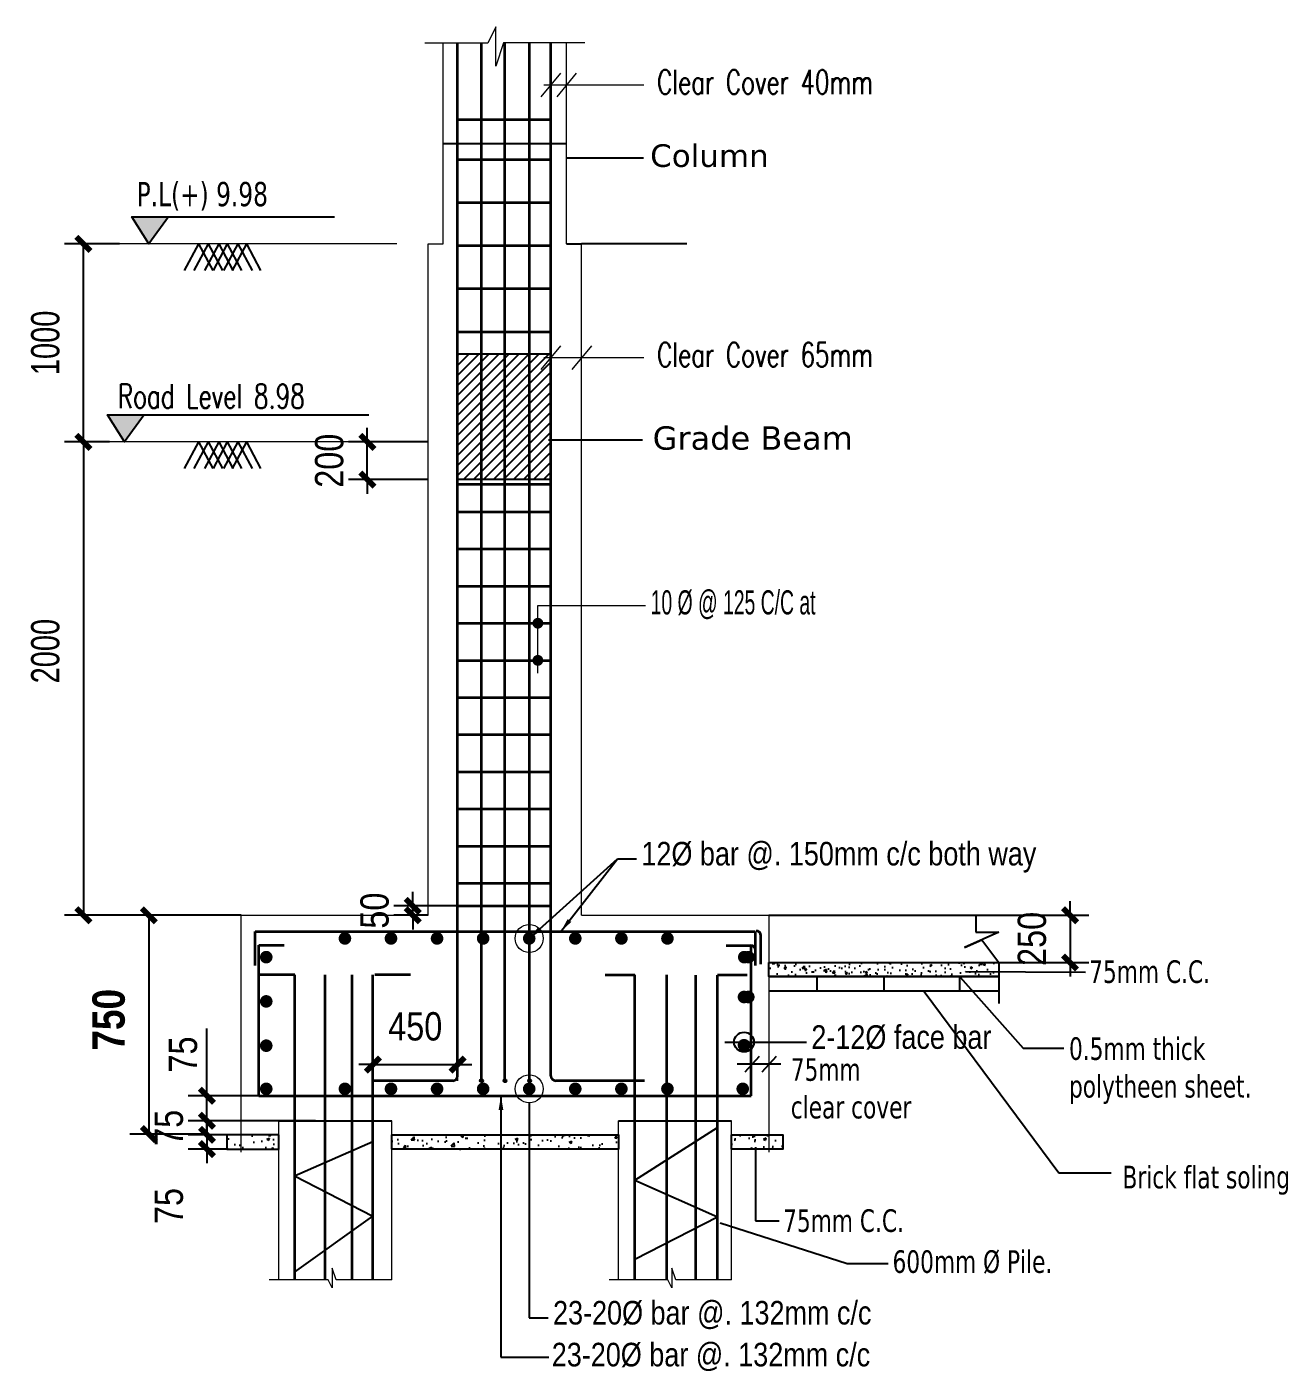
# Model space of a CAD drawing. Header units: millimetres. Extents: x 6239764 to 13047540, y 367704 to 979893.
# Drawn here: x 6252367 to 6259058, y 473810 to 480938 of the extents above; entities that cross this region are included whole.
import ezdxf
from ezdxf import colors
from ezdxf.entities.mleader import LeaderData, LeaderLine
from ezdxf.math import Vec2, Vec3

# ---------------------------------------------------------------- set-up
doc = ezdxf.new("R2010")
doc.units = ezdxf.units.MM
doc.header["$LTSCALE"] = 300
doc.linetypes.add('DASHED2', pattern=[0.375, 0.25, -0.125])
for name, color, linetype, lineweight in [('covering', 7, 'Continuous', 15), ('dimension', 194, 'Continuous', 20), ('ROD', 10, 'Continuous', 35)]:
    doc.layers.add(name, color=color, linetype=linetype, lineweight=lineweight)
doc.layers.add('DIM', color=4, linetype='Continuous')
doc.styles.add('AFTXT', font='')
doc.styles.add('NARROW', font='ARIALN.TTF')
doc.styles.get("Standard").update_dxf_attribs({"font": 'txt8.shx', "width": 0.7, "bigfont": 'hztxt_ii.shx'})
doc.styles.add('TEXT', font='swisscl.ttf')
doc.styles.add('ver', font='verdana.ttf')
doc.styles.get('AFTXT').set_extended_font_data('Romans.shx')
doc.linetypes.add('ZIGZAG', pattern='A,0.0001,-0.2,[131,ltypeshp.shx,S=0.2,R=0,X=-0.2,Y=0],-0.4,[131,ltypeshp.shx,S=0.2,R=180,X=0.2,Y=0],-0.2', length=0.8001)
doc.dimstyles.new('1_8 N1', dxfattribs={"dimscale": 1.5, "dimtxt": 48, "dimasz": 36, "dimexe": 18, "dimexo": 18, "dimgap": 15, "dimtad": 1, "dimdec": 1, "dimzin": 3, "dimdsep": 46, "dimlunit": 4, "dimtxsty": 'TEXT', "dimblk": 'ARCHTICK', "dimcen": 5, "dimdle": 18, "dimclrd": 8, "dimclre": 8, "dimclrt": 256, "dimadec": 0, "dimazin": 0, "dimtfac": 1, "dimtdec": 1, "dimtix": 1, "dimtmove": 0, "dimatfit": 3, "dimfxl": 0.18, "dimtvp": 0.75, "dimtolj": 1, "dimtzin": 0, "dimlwe": -1, "dimarcsym": 0})
doc.dimstyles.new('IED-2', dxfattribs={"dimscale": 50, "dimtxt": 3, "dimasz": 0.5, "dimexe": 2, "dimexo": 0, "dimgap": 2.5, "dimtad": 1, "dimdec": 0, "dimzin": 0, "dimdsep": 46, "dimtxsty": 'AFTXT', "dimblk": '_DOT7', "dimcen": 0.09, "dimclre": 7, "dimclrt": 3, "dimadec": 0, "dimazin": 0, "dimtfac": 1, "dimtdec": 0, "dimtix": 1, "dimtmove": 0, "dimatfit": 3, "dimldrblk": '_DOT7', "dimfxl": 1, "dimtolj": 1, "dimtzin": 0, "dimarcsym": 0})

# ---------------------------------------------------------------- blocks, each defined once
blk = doc.blocks.new('_ArchTick')
at = {"color": 0, "linetype": 'ByBlock', "const_width": 0.4}
blk.add_lwpolyline([(-0.5, -0.5), (0.5, 0.5)], dxfattribs=at)
blk = doc.blocks.new('*D562')
at = {"color": 7, "lineweight": -2, "transparency": 16777216}
for p, q in [((6252805.3, 478737.6), (6252566.9, 478737.6)), ((6253497.1, 476227), (6252566.9, 476227))]:
    blk.add_line(p, q, dxfattribs=at)
at = {"color": 0, "lineweight": -2, "transparency": 16777216}
blk.add_line((6252666.9, 478737.6), (6252666.9, 476227), dxfattribs=at)
at = {"layer": 'Defpoints', "color": 0, "transparency": 16777216}
for p in [(6252805.3, 478737.6), (6252666.9, 476227), (6253497.1, 476227)]:
    blk.add_point(p, dxfattribs=at)
at = {"color": 0, "lineweight": -2, "transparency": 16777216, "xscale": 75, "yscale": 75, "zscale": 75}
for p, rotation in [((6252666.9, 478737.6), 90), ((6252666.9, 476227), 270)]:
    blk.add_blockref('_ArchTick', p, dxfattribs=dict(at, rotation=rotation))
at = {"color": 3, "transparency": 16777216, "insert": (6252465.1, 477628), "char_height": 150, "attachment_point": 5, "rotation": 90, "style": 'NARROW'}
blk.add_mtext('\\A1;{\\fSwis721 LtCn BT|b0|i0|c0|p34;2000}', dxfattribs=at)
blk = doc.blocks.new('_DOT7')
at = {"color": 7, "linetype": 'Continuous'}
blk.add_line((-0.5, 0), (-1, 0), dxfattribs=at)
at = {"color": 7, "linetype": 'Continuous', "const_width": 0.5}
blk.add_lwpolyline([(-0.25, 0, 1), (0.25, 0, 1), (-0.25, 0, 1)], format="xyb", dxfattribs=at)
blk = doc.blocks.new('*D563')
at = {"color": 7, "lineweight": -2, "transparency": 16777216}
for p, q in [((6252858.5, 479787.6), (6252566.9, 479787.6)), ((6252805.3, 478737.6), (6252566.9, 478737.6))]:
    blk.add_line(p, q, dxfattribs=at)
at = {"color": 0, "lineweight": -2, "transparency": 16777216}
blk.add_line((6252666.9, 478737.6), (6252666.9, 479787.6), dxfattribs=at)
at = {"layer": 'Defpoints', "color": 0, "transparency": 16777216}
for p in [(6252666.9, 479787.6), (6252858.5, 479787.6), (6252805.3, 478737.6)]:
    blk.add_point(p, dxfattribs=at)
at = {"color": 0, "lineweight": -2, "transparency": 16777216, "xscale": 75, "yscale": 75, "zscale": 75}
for p, rotation in [((6252666.9, 479787.6), 90), ((6252666.9, 478737.6), 270)]:
    blk.add_blockref('_ArchTick', p, dxfattribs=dict(at, rotation=rotation))
at = {"color": 3, "transparency": 16777216, "insert": (6252465.1, 479262.6), "char_height": 150, "attachment_point": 5, "rotation": 90, "style": 'NARROW'}
blk.add_mtext('\\A1;{\\fSwis721 LtCn BT|b0|i0|c0|p34;1000}', dxfattribs=at)
blk = doc.blocks.new('*D564')
at = {"color": 7, "lineweight": -2, "transparency": 16777216}
for p, q in [((6253502.8, 476227), (6252913.8, 476227)), ((6253318, 475066.6), (6252913.8, 475066.6))]:
    blk.add_line(p, q, dxfattribs=at)
at = {"color": 0, "lineweight": -2, "transparency": 16777216}
blk.add_line((6253013.8, 476227), (6253013.8, 475066.6), dxfattribs=at)
at = {"layer": 'Defpoints', "color": 0, "transparency": 16777216}
for p in [(6253502.8, 476227), (6253013.8, 475066.6), (6253318, 475066.6, 0)]:
    blk.add_point(p, dxfattribs=at)
at = {"color": 0, "lineweight": -2, "transparency": 16777216, "xscale": 75, "yscale": 75, "zscale": 75}
for p, rotation in [((6253013.8, 476227), 90), ((6253013.8, 475066.6), 270)]:
    blk.add_blockref('_ArchTick', p, dxfattribs=dict(at, rotation=rotation))
at = {"color": 3, "transparency": 16777216, "insert": (6252801.3, 475673), "char_height": 150, "attachment_point": 5, "rotation": 90, "style": 'NARROW'}
blk.add_mtext('\\A1;{\\fArial Narrow|b1|i0|c0|p34;\\H1.143x;\\C2;750}', dxfattribs=at)
blk = doc.blocks.new('*D575')
at = {"color": 0, "lineweight": -2, "transparency": 16777216}
for p, q in [((6253322, 475270.5), (6253322, 475626.9)), ((6253322, 475137.6), (6253322, 475270.5))]:
    blk.add_line(p, q, dxfattribs=at)
at = {"color": 7, "lineweight": -2, "transparency": 16777216}
for p, q in [((6253897.1, 475270.5), (6253222, 475270.5)), ((6253897.1, 475137.6), (6253222, 475137.6))]:
    blk.add_line(p, q, dxfattribs=at)
at = {"layer": 'Defpoints', "color": 0, "transparency": 16777216}
for p in [(6253322, 475270.5), (6253897.1, 475270.5, 0), (6253897.1, 475137.6, 0)]:
    blk.add_point(p, dxfattribs=at)
at = {"color": 0, "lineweight": -2, "transparency": 16777216, "xscale": 75, "yscale": 75, "zscale": 75}
for p, rotation in [((6253322, 475270.5), 90), ((6253322, 475137.6), 270)]:
    blk.add_blockref('_ArchTick', p, dxfattribs=dict(at, rotation=rotation))
at = {"color": 3, "transparency": 16777216, "insert": (6253195.7, 475488.9), "char_height": 150, "attachment_point": 5, "rotation": 90, "style": 'NARROW'}
blk.add_mtext('\\A1;75', dxfattribs=at)
blk = doc.blocks.new('*D576')
at = {"color": 0, "lineweight": -2, "transparency": 16777216}
for p, q in [((6254172.9, 478737.6), (6254172.9, 478812.6)), ((6254172.9, 478537.6), (6254172.9, 478737.6)), ((6254172.9, 478537.6), (6254172.9, 478462.6))]:
    blk.add_line(p, q, dxfattribs=at)
at = {"color": 7, "lineweight": -2, "transparency": 16777216}
for p, q in [((6254495.5, 478737.6), (6254072.9, 478737.6)), ((6254495.5, 478537.6), (6254072.9, 478537.6))]:
    blk.add_line(p, q, dxfattribs=at)
at = {"layer": 'Defpoints', "color": 0, "transparency": 16777216}
for p in [(6254172.9, 478737.6), (6254495.5, 478737.6, 0), (6254495.5, 478537.6)]:
    blk.add_point(p, dxfattribs=at)
at = {"color": 0, "lineweight": -2, "transparency": 16777216, "xscale": 75, "yscale": 75, "zscale": 75}
for p, rotation in [((6254172.9, 478737.6), 270), ((6254172.9, 478537.6), 90)]:
    blk.add_blockref('_ArchTick', p, dxfattribs=dict(at, rotation=rotation))
at = {"color": 3, "transparency": 16777216, "insert": (6253971.3, 478637.6), "char_height": 150, "attachment_point": 5, "rotation": 90, "style": 'NARROW'}
blk.add_mtext('\\A1;200', dxfattribs=at)
blk = doc.blocks.new('*D578')
at = {"color": 0, "lineweight": -2, "transparency": 16777216}
for p, q in [((6254413.5, 476276.9), (6254413.5, 476351.9)), ((6254413.5, 476227), (6254413.5, 476276.9)), ((6254413.5, 476227), (6254413.5, 476152))]:
    blk.add_line(p, q, dxfattribs=at)
at = {"color": 7, "lineweight": -2, "transparency": 16777216}
for p, q in [((6254652.1, 476276.9), (6254313.5, 476276.9)), ((6254495.5, 476227), (6254313.5, 476227))]:
    blk.add_line(p, q, dxfattribs=at)
at = {"layer": 'Defpoints', "color": 0, "transparency": 16777216}
for p in [(6254413.5, 476276.9), (6254652.1, 476276.9, 0), (6254495.5, 476227, 0)]:
    blk.add_point(p, dxfattribs=at)
at = {"color": 0, "lineweight": -2, "transparency": 16777216, "xscale": 75, "yscale": 75, "zscale": 75}
for p, rotation in [((6254413.5, 476276.9), 270), ((6254413.5, 476227), 90)]:
    blk.add_blockref('_ArchTick', p, dxfattribs=dict(at, rotation=rotation))
at = {"color": 3, "transparency": 16777216, "insert": (6254212, 476251.9), "char_height": 150, "attachment_point": 5, "rotation": 90, "style": 'NARROW'}
blk.add_mtext('\\A1;50', dxfattribs=at)
blk = doc.blocks.new('*D579')
at = {"color": 7, "lineweight": -2, "transparency": 16777216}
for p, q in [((6254202.1, 475350), (6254202.1, 475535.7)), ((6254652.1, 475350), (6254652.1, 475535.7))]:
    blk.add_line(p, q, dxfattribs=at)
at = {"color": 0, "lineweight": -2, "transparency": 16777216}
for p, q in [((6254202.1, 475435.7), (6254127.1, 475435.7)), ((6254202.1, 475435.7), (6254652.1, 475435.7)), ((6254652.1, 475435.7), (6254727.1, 475435.7))]:
    blk.add_line(p, q, dxfattribs=at)
at = {"layer": 'Defpoints', "color": 0, "transparency": 16777216}
for p in [(6254652.1, 475435.7), (6254202.1, 475350, 0), (6254652.1, 475350, 0)]:
    blk.add_point(p, dxfattribs=at)
at = {"color": 0, "lineweight": -2, "transparency": 16777216, "xscale": 75, "yscale": 75, "zscale": 75}
blk.add_blockref('_ArchTick', (6254202.1, 475435.7), dxfattribs=at)
at = {"color": 0, "lineweight": -2, "transparency": 16777216, "xscale": 75, "yscale": 75, "zscale": 75, "rotation": 180}
blk.add_blockref('_ArchTick', (6254652.1, 475435.7), dxfattribs=at)
at = {"color": 3, "transparency": 16777216, "insert": (6254427.1, 475637.3), "char_height": 150, "attachment_point": 5, "style": 'NARROW'}
blk.add_mtext('\\A1;450', dxfattribs=at)
blk = doc.blocks.new('*D589')
at = {"color": 0, "lineweight": -2, "transparency": 16777216}
for p, q in [((6253322, 475137.6), (6253322, 475212.6)), ((6253322, 475137.6), (6253322, 475062.6)), ((6253322, 475062.6), (6253322, 474987.6))]:
    blk.add_line(p, q, dxfattribs=at)
at = {"color": 7, "lineweight": -2, "transparency": 16777216}
for p, q in [((6253702.8, 475137.6), (6253222, 475137.6)), ((6253427.8, 475062.6), (6253222, 475062.6))]:
    blk.add_line(p, q, dxfattribs=at)
at = {"layer": 'Defpoints', "color": 0, "transparency": 16777216}
for p in [(6253702.8, 475137.6, 0), (6253322, 475062.6), (6253427.8, 475062.6, 0)]:
    blk.add_point(p, dxfattribs=at)
at = {"color": 0, "lineweight": -2, "transparency": 16777216, "xscale": 75, "yscale": 75, "zscale": 75}
for p, rotation in [((6253322, 475137.6), 270), ((6253322, 475062.6), 90)]:
    blk.add_blockref('_ArchTick', p, dxfattribs=dict(at, rotation=rotation))
at = {"color": 3, "transparency": 16777216, "insert": (6253120.7, 475100.1), "char_height": 150, "attachment_point": 5, "rotation": 90, "style": 'NARROW'}
blk.add_mtext('\\A1;75', dxfattribs=at)
blk = doc.blocks.new('*D590')
at = {"color": 0, "lineweight": -2, "transparency": 16777216}
for p, q in [((6253322, 475062.6), (6253322, 475137.6)), ((6253322, 475062.6), (6253322, 474987.6)), ((6253322, 474987.6), (6253322, 474912.6))]:
    blk.add_line(p, q, dxfattribs=at)
at = {"color": 7, "lineweight": -2, "transparency": 16777216}
for p, q in [((6253434.5, 475062.6), (6253222, 475062.6)), ((6253434.5, 474987.6), (6253222, 474987.6))]:
    blk.add_line(p, q, dxfattribs=at)
at = {"layer": 'Defpoints', "color": 0, "transparency": 16777216}
for p in [(6253434.5, 475062.6), (6253322, 474987.6), (6253434.5, 474987.6, 0)]:
    blk.add_point(p, dxfattribs=at)
at = {"color": 0, "lineweight": -2, "transparency": 16777216, "xscale": 75, "yscale": 75, "zscale": 75}
for p, rotation in [((6253322, 475062.6), 270), ((6253322, 474987.6), 90)]:
    blk.add_blockref('_ArchTick', p, dxfattribs=dict(at, rotation=rotation))
at = {"color": 3, "transparency": 16777216, "insert": (6253120.7, 474685.3), "char_height": 150, "attachment_point": 5, "rotation": 90, "style": 'NARROW'}
blk.add_mtext('\\A1;75', dxfattribs=at)
blk = doc.blocks.new('*D668')
at = {"color": 0, "lineweight": -2, "transparency": 16777216}
for p, q in [((6257901.1, 476227), (6257901.1, 476302)), ((6257901.1, 476227), (6257901.1, 475977)), ((6257901.1, 475977), (6257901.1, 475902))]:
    blk.add_line(p, q, dxfattribs=at)
at = {"color": 7, "lineweight": -2, "transparency": 16777216}
for p, q in [((6257259.4, 476227), (6258001.1, 476227)), ((6257259.4, 475977), (6258001.1, 475977))]:
    blk.add_line(p, q, dxfattribs=at)
at = {"layer": 'Defpoints', "color": 0, "transparency": 16777216}
for p in [(6257259.4, 476227, 3), (6257259.4, 475977, 3), (6257901.1, 475977)]:
    blk.add_point(p, dxfattribs=at)
at = {"color": 0, "lineweight": -2, "transparency": 16777216, "xscale": 75, "yscale": 75, "zscale": 75}
for p, rotation in [((6257901.1, 476227), 270), ((6257901.1, 475977), 90)]:
    blk.add_blockref('_ArchTick', p, dxfattribs=dict(at, rotation=rotation))
at = {"color": 3, "transparency": 16777216, "insert": (6257699.5, 476102), "char_height": 150, "attachment_point": 5, "rotation": 90, "style": 'NARROW'}
blk.add_mtext('\\A1;250', dxfattribs=at)

msp = doc.modelspace()

# ---------------------------------------------------------------- hatches: boundary and pattern name
h = msp.add_hatch()
h.set_pattern_fill('ANSI31', color=256, scale=299.999995, style=0)
h.set_pattern_definition([(45, (2295374.418, 1122706.167), (-26.51650382, 26.51650382), [])])
h.paths.add_polyline_path([(6254652.1, 478537.6), (6254778.6, 478537.6), (6254778.6, 479204.6), (6254652.1, 479204.6)])
h.paths.add_polyline_path([(6254778.6, 478537.6), (6254902.8, 478537.6), (6254902.8, 479204.6), (6254778.6, 479204.6)])
h.paths.add_polyline_path([(6254902.8, 478537.6), (6255033.9, 478537.6), (6255033.9, 479204.6), (6254902.8, 479204.6)])
h.paths.add_polyline_path([(6255033.9, 478537.6), (6255146.8, 478537.6), (6255146.8, 479204.6), (6255033.9, 479204.6)])
at = {"lineweight": 25}
h = msp.add_hatch(dxfattribs=at)
h.set_pattern_fill('AR-CONC', color=9, scale=15)
h.set_pattern_definition([(50, (6078209.176, 781375.715), (107.589027, -9.41282), [11.25, -123.75]), (355, (6078209.18, 781375.71), (-20.8127, 112.82882), [9, -99]), (100.451444, (6078218.14, 781374.93), (86.776327, 103.416), [9.56103, -105.171317]), (46.1842, (6078209.18, 781405.71), (160.0862, -24.82789), [16.875, -185.625]), (96.635635, (6078222.52, 781403.65), (140.19929, 146.11779), [14.34155, -157.757064]), (351.184164, (6078209.18, 781405.71), (140.19929, 146.11779), [13.5, -148.5]), (21, (6078224.176, 781398.215), (89.536058, -60.392834), [11.25, -123.75]), (326, (6078224.18, 781398.21), (36.4973, 108.772507), [9, -99]), (71.451445, (6078231.64, 781393.18), (126.033357, 48.379673), [9.56103, -105.171317]), (37.5, (6078209.176, 781375.715), (1.8239783, 49.934078), [0, -97.8, 0, -100.5, 0, -99.375]), (7.5, (6078209.176, 781375.715), (39.460431, 59.161757), [0, -57.3, 0, -95.55, 0, -37.875]), (327.5, (6078175.726, 781375.715), (80.0733654, -3.3832308), [0, -37.5, 0, -117, 0, -155.25]), (317.5, (6078160.726, 781375.715), (87.477925, 15.015747), [0, -48.75, 0, -77.7, 0, -110.25])])
h.paths.add_polyline_path([(6256302.8, 475977), (6257524.1, 475977), (6257524.1, 475902), (6256302.8, 475902)])
h = msp.add_hatch(dxfattribs=at)
h.set_pattern_fill('AR-CONC', color=9, scale=50)
h.set_pattern_definition([(50, (6097568.8, 781683.32), (358.6301, -31.37607), [37.5, -412.5]), (355, (6097568.8, 781683.32), (-69.37567, 376.09607), [30, -330]), (100.45144, (6097598.68, 781680.7), (289.25442, 344.72), [31.8701, -350.57106]), (46.1842, (6097568.8, 781783.32), (533.62067, -82.75964), [56.25, -618.75]), (96.63564, (6097613.26, 781776.4), (467.331, 487.0593), [47.8052, -525.8569]), (351.18416, (6097568.8, 781783.3), (467.331, 487.0593), [45, -495]), (21, (6097618.8, 781758.32), (298.45353, -201.30945), [37.5, -412.5]), (326, (6097618.8, 781758.32), (121.65767, 362.57502), [30, -330]), (71.45144, (6097643.67, 781741.55), (420.1112, 161.26558), [31.8701, -350.57106]), (37.5, (6097568.8, 781683.32), (6.07993, 166.446927), [0, -326, 0, -335, 0, -331.25]), (7.5, (6097568.8, 781683.32), (131.53477, 197.20586), [0, -191, 0, -318.5, 0, -126.25]), (327.5, (6097457.3, 781683.32), (266.91122, -11.277436), [0, -125, 0, -390, 0, -517.5]), (317.5, (6097407.3, 781683.32), (291.59308, 50.05249), [0, -162.5, 0, -259, 0, -367.5])])
h.paths.add_polyline_path([(6254302.8, 475062.6), (6255505.1, 475062.6), (6255505.1, 474987.6), (6254302.8, 474987.6)])
h.paths.add_polyline_path([(6256105.1, 475062.6), (6256377.8, 475062.6), (6256377.8, 474987.6), (6256105.1, 474987.6)])
h.paths.add_polyline_path([(6253702.8, 475062.6), (6253427.8, 475062.6), (6253427.8, 474987.6), (6253702.8, 474987.6)])
h = msp.add_hatch(dxfattribs=at)
h.set_pattern_fill('AR-CONC', color=9, scale=20)
h.set_pattern_definition([(50, (6097568.79, 781775.41), (143.452037, -12.550427), [15, -165]), (355, (6097568.8, 781775.41), (-27.750267, 150.438427), [12, -132]), (100.451444, (6097580.75, 781774.36), (115.70177, 137.888), [12.74804, -140.22842]), (46.1842, (6097568.8, 781815.4), (213.44827, -33.10386), [22.5, -247.5]), (96.635635, (6097586.58, 781812.65), (186.93239, 194.82372), [19.12207, -210.34275]), (351.184164, (6097568.8, 781815.4), (186.93239, 194.82372), [18, -198]), (21, (6097588.79, 781805.41), (119.38141, -80.52378), [15, -165]), (326, (6097588.8, 781805.41), (48.663066, 145.03001), [12, -132]), (71.451445, (6097598.74, 781798.7), (168.044475, 64.50623), [12.74804, -140.22842]), (37.5, (6097568.794, 781775.41), (2.431971, 66.578771), [0, -130.4, 0, -134, 0, -132.5]), (7.5, (6097568.794, 781775.41), (52.613907, 78.882342), [0, -76.4, 0, -127.4, 0, -50.5]), (327.5, (6097524.194, 781775.41), (106.764487, -4.510974), [0, -50, 0, -156, 0, -207]), (317.5, (6097504.19, 781775.41), (116.637234, 20.020996), [0, -65, 0, -103.6, 0, -147])])
h.paths.add_polyline_path([(6256105.1, 475062.6), (6256377.8, 475062.6), (6256377.8, 474987.6), (6256105.1, 474987.6)])
h.paths.add_polyline_path([(6254302.8, 475062.6), (6255505.1, 475062.6), (6255505.1, 474987.6), (6254302.8, 474987.6)])
h.paths.add_polyline_path([(6253702.8, 475062.6), (6253427.8, 475062.6), (6253427.8, 474987.6), (6253702.8, 474987.6)])
at = {"layer": 'DIM', "ltscale": 3}
for points in [[(6253117.7, 479931), (6252923.9, 479931), (6253012.9, 479787.6)], [(6252988.8, 478881), (6252794.9, 478881), (6252883.9, 478737.6)]]:
    msp.add_hatch(color=256, dxfattribs=at).paths.add_polyline_path(points)
at = {"layer": 'ROD'}
h = msp.add_hatch(dxfattribs=at)
h.set_pattern_fill('ANSI31', color=256)
h.set_pattern_definition([(45, (6087924.67965, 781751.41816), (-0.08838834765, 0.08838834765), [])])
h.paths.add_polyline_path([(6254784.9, 475350, 1), (6254772.3, 475350, 1)])
h = msp.add_hatch(dxfattribs=at)
h.set_pattern_fill('ANSI31', color=256)
h.set_pattern_definition([(45, (6088048.82973, 781751.41816), (-0.08838834765, 0.08838834765), [])])
h.paths.add_polyline_path([(6254909.1, 475350, 1), (6254896.4, 475350, 1)])
h = msp.add_hatch(dxfattribs=at)
h.set_pattern_fill('ANSI31', color=256)
h.set_pattern_definition([(45, (6088180.00619, 781751.41816), (-0.08838834765, 0.08838834765), [])])
h.paths.add_polyline_path([(6255040.3, 475350, 1), (6255027.6, 475350, 1)])

# ---------------------------------------------------------------- linework, layer by layer
at = {"lineweight": 0}
for p, q in [((6255198.1, 480692.3, 0), (6255094.1, 480566.9, 0)), ((6255281.6, 480692.3, 0), (6255177.6, 480566.9, 0)), ((6255108.6, 480630.5, 0), (6255639.5, 480630.5, 0)), ((6255198.1, 479246.5, 0), (6255094.1, 479121.1, 0)), ((6255362, 479246.5, 0), (6255258, 479121.1, 0)), ((6255108.6, 479184.7, 0), (6255639.5, 479184.7, 0)), ((6255077.6, 477869.5, 0), (6255648.9, 477869.5, 0)), ((6255077.6, 477510.9, 0), (6255077.6, 477869.5, 0))]:
    msp.add_line(p, q, dxfattribs=at)
at = {"lineweight": 25}
for p, q in [((6254575.2, 480320.2, 0), (6255230.3, 480320.2, 0)), ((6256302.8, 476227, 0), (6257400.8, 476227, 0)), ((6257400.8, 476227, 0), (6257400.8, 476137, 0)), ((6257524.1, 476137, 0), (6257341.7, 476056, -3)), ((6257400.8, 476137, 0), (6257524.1, 476137, 0)), ((6257341.7, 476056, -3), (6257432.9, 476096.5, -1.5)), ((6257432.9, 476096.5, -1.5), (6257524.1, 475977, 0)), ((6256302.8, 475977, 0), (6257524.1, 475977, 0)), ((6257524.1, 475977, 0), (6257524.1, 475759.1, 0)), ((6256302.8, 475902, 0), (6257524.1, 475902, 0)), ((6256558.1, 475902, 0), (6256558.1, 475827, 0)), ((6256913.4, 475902, 0), (6256913.4, 475827, 0)), ((6257314.7, 475902, 0), (6257314.7, 475827, 0)), ((6256302.8, 475827, 0), (6257524.1, 475827, 0)), ((6257652.4, 475523, 0), (6257868.6, 475523, 0)), ((6257841.9, 474861.7, 0), (6258118.5, 474861.7, 0)), ((6256719.4, 474380.1, 0), (6256935.6, 474380.1, 0))]:
    msp.add_line(p, q, dxfattribs=at)
at = {"lineweight": 0, "ltscale": 1500}
for p, q in [((6254329.6, 479787.6, 0), (6252858.5, 479787.6, 0)), ((6254329.6, 478737.6, 0), (6252805.3, 478737.6, 0))]:
    msp.add_line(p, q, dxfattribs=at)
at = {"color": 7, "lineweight": 25}
for p, q in [((6253277, 479787.6, 0), (6253201.6, 479646.9)), ((6253328.7, 479787.6, 0), (6253253.3, 479646.9)), ((6253277, 479787.6, 0), (6253352.4, 479646.9)), ((6253384.3, 479787.6, 0), (6253308.9, 479646.9)), ((6253328.7, 479787.6, 0), (6253404.1, 479646.9)), ((6253430.1, 479787.6, 0), (6253354.7, 479646.9)), ((6253384.3, 479787.6, 0), (6253459.7, 479646.9)), ((6253485.7, 479787.6, 0), (6253410.3, 479646.9)), ((6253430.1, 479787.6, 0), (6253505.5, 479646.9)), ((6253531.4, 479787.6, 0), (6253456, 479646.9)), ((6253485.7, 479787.6, 0), (6253561.1, 479646.9)), ((6253531.4, 479787.6, 0), (6253606.8, 479646.9)), ((6253277, 478737.6, 0), (6253201.6, 478596.9)), ((6253328.7, 478737.6, 0), (6253253.3, 478596.9)), ((6253277, 478737.6, 0), (6253352.4, 478596.9)), ((6253384.3, 478737.6, 0), (6253308.9, 478596.9)), ((6253328.7, 478737.6, 0), (6253404.1, 478596.9)), ((6253430.1, 478737.6, 0), (6253354.7, 478596.9)), ((6253384.3, 478737.6, 0), (6253459.7, 478596.9)), ((6253485.7, 478737.6, 0), (6253410.3, 478596.9)), ((6253430.1, 478737.6, 0), (6253505.5, 478596.9)), ((6253531.4, 478737.6, 0), (6253456, 478596.9)), ((6253485.7, 478737.6, 0), (6253561.1, 478596.9)), ((6253531.4, 478737.6, 0), (6253606.8, 478596.9)), ((6256068.9, 475555, 0), (6256502.8, 475555, 0))]:
    msp.add_line(p, q, dxfattribs=at)
for p, q in [((6256177.1, 475397.2, 0), (6256253, 475479.9, 0)), ((6256267.2, 475397.2, 0), (6256343, 475479.9, 0)), ((6256135.7, 475438.6, 0), (6256365.9, 475438.6, 0))]:
    msp.add_line(p, q)
at = {"lineweight": 0, "const_width": 28.7, "elevation": 0}
for points in [[(6255063.3, 477775.9, 1), (6255091.9, 477775.9, 1)], [(6255063.3, 477579, 1), (6255091.9, 477579, 1)]]:
    msp.add_lwpolyline(points, format="xyb", close=True, dxfattribs=at)
at = {"lineweight": 25, "elevation": 0}
for points in [[(6256302.8, 475977), (6257524.1, 475977), (6257524.1, 475902), (6256302.8, 475902)], [(6256302.8, 475977), (6257524.1, 475977), (6257524.1, 475902), (6256302.8, 475902)], [(6253702.8, 475062.6), (6253427.8, 475062.6), (6253427.8, 474987.6), (6253702.8, 474987.6)], [(6254302.8, 475062.6), (6255505.1, 475062.6), (6255505.1, 474987.6), (6254302.8, 474987.6)], [(6256105.1, 475062.6), (6256377.8, 475062.6), (6256377.8, 474987.6), (6256105.1, 474987.6)]]:
    msp.add_lwpolyline(points, close=True, dxfattribs=at)
at = {"color": 7, "lineweight": 25}
msp.add_circle((6256171.4, 475555, 0), 52.5, dxfattribs=at)
at = {"layer": 'covering', "lineweight": 0, "ltscale": 1500}
for p, q in [((6254575.2, 479787.6, 0), (6254575.2, 480852.8, 0)), ((6255230.3, 479787.6, 0), (6255230.3, 480852.8, 0)), ((6254495.5, 479787.6, 0), (6254575.2, 479787.6, 0)), ((6254495.5, 479787.6, 0), (6254575.2, 479787.6, 0)), ((6254495.5, 476227, 0), (6254495.5, 479787.6, 0)), ((6254495.5, 479787.6, 0), (6254575.2, 479787.6, 0)), ((6255230.3, 479787.6, 0), (6255310, 479787.6, 0)), ((6255310, 476227, 0), (6255310, 479787.6, 0)), ((6253502.8, 474970.6, 0), (6253502.8, 476227, 0)), ((6253502.8, 476227, 0), (6254495.5, 476227, 0)), ((6255310, 476227, 0), (6256302.8, 476227, 0)), ((6256305.1, 474970.6, 0), (6256305.1, 476227, 0)), ((6253702.8, 474294.3, 0), (6253702.8, 475137.6, 0)), ((6253702.8, 474294.4, 0), (6253702.8, 475137.6, 0)), ((6254202.8, 474294.3, 0), (6254202.8, 475137.6, 0)), ((6254302.8, 474294.4, 0), (6254302.8, 475137.6, 0)), ((6255505.1, 474294.3, 0), (6255505.1, 475137.6, 0)), ((6256105.1, 474294.3, 0), (6256105.1, 475137.6, 0))]:
    msp.add_line(p, q, dxfattribs=at)
at = {"layer": 'covering', "linetype": 'DASHED2', "lineweight": 0, "ltscale": 1500, "elevation": 0}
for points in [[(6255327.4, 480852.9), (6254895.6, 480852.9), (6254853.8, 480730.1), (6254853.8, 480938.3), (6254811.4, 480852.8), (6254478.1, 480852.8)], [(6254302.8, 474294.4), (6254007.5, 474294.4), (6253986.6, 474355.8), (6253986.6, 474251.7), (6253965.4, 474294.4), (6253652.8, 474294.4)], [(6256105.1, 474294.3), (6255809.9, 474294.3), (6255789, 474355.7), (6255789, 474251.6), (6255767.8, 474294.4), (6255455.1, 474294.3)]]:
    msp.add_lwpolyline(points, dxfattribs=at)
at = {"layer": 'DIM'}
for p, q in [((6255230.3, 479787.6, 0), (6255310, 479787.6, 0)), ((6255867.9, 479787.6, 0), (6255310, 479787.6, 0)), ((6255500.6, 476527.3), (6255601.2, 476527.3))]:
    msp.add_line(p, q, dxfattribs=at)
at = {"layer": 'DIM', "linetype": 'ZIGZAG', "ltscale": 0.1}
for p, q in [((6253702.8, 475137.6, 0), (6254302.8, 475137.6, 0)), ((6255505.1, 475137.6, 0), (6256105.1, 475137.6, 0))]:
    msp.add_line(p, q, dxfattribs=at)
at = {"layer": 'DIM', "ltscale": 3, "elevation": 0}
for points in [[(6253117.5, 479930.7), (6253012.9, 479787.6), (6252923.9, 479931), (6253998.1, 479931)], [(6252988.5, 478880.7), (6252883.9, 478737.6), (6252794.9, 478881), (6254181.3, 478881)]]:
    msp.add_lwpolyline(points, dxfattribs=at)
at = {"layer": 'DIM', "elevation": 0}
msp.add_lwpolyline([(6254652.1, 479204.6), (6255146.8, 479204.6), (6255146.8, 478537.6), (6254652.1, 478537.6)], close=True, dxfattribs=at)
at = {"layer": 'dimension', "lineweight": 20, "ltscale": 100}
for centre in [(6255031.8, 476104.4, 0), (6255031.8, 475306.8, 0)]:
    msp.add_circle(centre, 74.3, dxfattribs=at)
at = {"layer": 'ROD'}
for p, q in [((6254652.1, 475375, 0), (6254652.1, 480852.8, 0)), ((6254778.6, 475356.3, 0), (6254778.6, 480852.8, 0)), ((6254902.8, 475346.1, 0), (6254902.8, 480852.8, 0)), ((6255033.9, 475350, 0), (6255033.9, 480852.8, 0)), ((6255146.8, 475375, 0), (6255146.8, 480852.8, 0)), ((6254652.1, 480447.3, 0), (6255146.8, 480447.3, 0)), ((6254652.1, 480235.5, 0), (6255146.8, 480235.5, 0)), ((6254652.1, 480007.1, 0), (6255146.8, 480007.1, 0)), ((6254652.1, 479778.6, 0), (6255146.8, 479778.6, 0)), ((6254652.1, 479550.2, 0), (6255146.8, 479550.2, 0)), ((6254652.1, 479321.7, 0), (6255146.8, 479321.7, 0)), ((6254652.1, 478513.2, 0), (6255146.8, 478513.2, 0)), ((6254652.1, 478366.5, 0), (6255146.8, 478366.5, 0)), ((6254652.1, 478169.6, 0), (6255146.8, 478169.6, 0)), ((6254652.1, 477972.8, 0), (6255146.8, 477972.8, 0)), ((6254652.1, 477775.9, 0), (6255146.8, 477775.9, 0)), ((6254652.1, 477579, 0), (6255146.8, 477579, 0)), ((6254652.1, 477382.1, 0), (6255146.8, 477382.1, 0)), ((6254652.1, 477185.2, 0), (6255146.8, 477185.2, 0)), ((6254652.1, 476988.4, 0), (6255146.8, 476988.4, 0)), ((6254652.1, 476791.5, 0), (6255146.8, 476791.5, 0)), ((6254652.1, 476594.6, 0), (6255146.8, 476594.6, 0)), ((6254652.1, 476397.7, 0), (6255146.8, 476397.7, 0)), ((6254652.1, 476276.9, 0), (6255146.8, 476276.9, 0)), ((6253577.8, 476140.6, 0), (6256230.1, 476140.6, 0)), ((6256260.1, 475968.1, 0), (6256260.1, 476122.9, 0)), ((6253597.8, 475270.5, 0), (6253597.8, 476068.1, 0)), ((6253597.8, 476068.1, 0), (6253731.6, 476068.1, 0)), ((6256076.3, 476066.3, 0), (6256210.1, 476066.3, 0)), ((6256210.1, 475270.5, 0), (6256210.1, 476066.3, 0)), ((6253788.3, 475911.4, 0), (6253600.4, 475911.4, 0)), ((6253788.3, 474294.3, 0), (6253788.3, 475911.4, 0)), ((6253949.3, 474294.4, 0), (6253949.3, 475911.4, 0)), ((6254091.6, 474294.4, 0), (6254091.6, 475911.4, 0)), ((6254202.6, 474294.3, 0), (6254202.6, 475911.4, 0)), ((6254401.4, 475911.4, 0), (6254213.4, 475911.4, 0)), ((6255591.6, 475909.7, 0), (6255433.9, 475909.7, 0)), ((6255591.6, 474294.4, 0), (6255591.6, 475911.4, 0)), ((6255761.4, 474294.3, 0), (6255761.4, 475911.4, 0)), ((6255915.1, 474294.3, 0), (6255915.1, 475909.7, 0)), ((6256030.1, 474294.3, 0), (6256030.1, 475909.7, 0)), ((6256187.8, 475909.7, 0), (6256030.1, 475909.7, 0)), ((6254627.1, 475350, 0), (6254202.1, 475350, 0)), ((6255643.6, 475350, 0), (6255171.8, 475350, 0)), ((6253597.8, 475270.5, 0), (6256210.1, 475270.5, 0))]:
    msp.add_line(p, q, dxfattribs=at)
at = {"layer": 'ROD', "lineweight": 25}
for p, q in [((6255591.6, 474823.1, 0), (6256030.1, 475102, 0)), ((6253786.3, 474845.8, 0), (6254202.6, 475026.9, 0)), ((6253786.3, 474845.8, 0), (6254202.8, 474632, 0)), ((6255591.6, 474823.1, 0), (6256030.1, 474628.6, 0)), ((6253786.3, 474334.6, 0), (6254202.8, 474632, 0)), ((6255591.6, 474404.3, 0), (6256030.1, 474628.6, 0))]:
    msp.add_line(p, q, dxfattribs=at)
at = {"layer": 'ROD', "elevation": 0}
for points in [[(6253575.8, 476140.6), (6253575.8, 475960.8)], [(6256230.1, 476140.6), (6256230.1, 475960.8)]]:
    msp.add_lwpolyline(points, dxfattribs=at)
at = {"layer": 'ROD', "const_width": 33.4, "elevation": 0}
for points in [[(6254070.7, 476104.4, -1), (6254037.3, 476104.4, -1)], [(6254315.2, 476104.4, -1), (6254281.7, 476104.4, -1)], [(6254559.6, 476104.4, -1), (6254526.2, 476104.4, -1)], [(6254804, 476104.4, -1), (6254770.6, 476104.4, -1)], [(6255048.5, 476104.4, -1), (6255015.1, 476104.4, -1)], [(6255292.9, 476104.4, -1), (6255259.5, 476104.4, -1)], [(6255537.4, 476104.4, -1), (6255504, 476104.4, -1)], [(6255781.8, 476104.4, -1), (6255748.4, 476104.4, -1)], [(6253653.3, 476005.2, -1), (6253619.9, 476005.2, -1)], [(6256189.5, 476005.2, -1), (6256156, 476005.2, -1)], [(6256212.1, 476005.2, -1), (6256178.7, 476005.2, -1)], [(6256154.6, 475793.9, 1), (6256188, 475793.9, 1)], [(6256177.2, 475793.9, 1), (6256210.7, 475793.9, 1)], [(6253653.3, 475770.5, -1), (6253619.9, 475770.5, -1)], [(6253653.3, 475535.7, -1), (6253619.9, 475535.7, -1)], [(6256154.6, 475538.3, 1), (6256188, 475538.3, 1)], [(6253653.3, 475306.8, -1), (6253619.9, 475306.8, -1)], [(6254070.7, 475306.8, -1), (6254037.3, 475306.8, -1)], [(6254315.2, 475306.8, -1), (6254281.7, 475306.8, -1)], [(6254559.6, 475306.8, -1), (6254526.2, 475306.8, -1)], [(6254804, 475306.8, -1), (6254770.6, 475306.8, -1)], [(6255048.5, 475306.8, -1), (6255015.1, 475306.8, -1)], [(6255292.9, 475306.8, -1), (6255259.5, 475306.8, -1)], [(6255537.4, 475306.8, -1), (6255504, 475306.8, -1)], [(6255781.8, 475306.8, -1), (6255748.4, 475306.8, -1)], [(6256181.2, 475306.8, -1), (6256147.8, 475306.8, -1)]]:
    msp.add_lwpolyline(points, format="xyb", close=True, dxfattribs=at)
at = {"layer": 'ROD'}
for centre in [(6254778.6, 475350, 0), (6254902.8, 475350, 0), (6255033.9, 475350, 0)]:
    msp.add_circle(centre, 6.34, dxfattribs=at)
for centre, start, end in [((6256235.1, 476119.8, 0), 0, 90), ((6256207.8, 476041.3, 0), 0, 90), ((6254627.1, 475375, 0), 270, 0), ((6255171.8, 475375, 0), 180, 270)]:
    msp.add_arc(centre, 25, start, end, dxfattribs=at)

# ---------------------------------------------------------------- texts
at = {"lineweight": 25, "style": 'NARROW'}
msp.add_text('23-20Ø bar @. 132mm c/c', height=125, dxfattribs=at).set_placement((6255151.5, 473835.1, 0))
at = {"char_height": 128.068, "attachment_point": 1}
for s, insert, width in [('Clear Cover 40mm', (6255710.5, 480709.7, 0), 1699.627), ('Clear Cover 65mm', (6255710.5, 479263.9, 0), 1699.627), ('{\\fArial Narrow|b0|i0|c0|p34;10 %%C @ 125 C/C at }', (6255676, 477950.7, 0), 2498.988)]:
    msp.add_mtext(s, dxfattribs=dict(at, insert=insert, width=width))
at = {"ltscale": 1500, "attachment_point": 1}
for s, insert, char_height, width, style in [('Column', (6255673.3, 480315.5, 0), 119.77, 1192.266, 'ver'), ('Grade Beam', (6255686.6, 478820.1, 0), 123.8, 1845.338, 'ver'), ('12%%C bar @. 150mm c/c both way', (6255627, 476616.4), 125, 2179.751, 'NARROW'), ('2-12%%C face bar', (6256528.6, 475644, 0), 125, 1990.284, 'NARROW'), ('23-20%%C bar @. 132mm c/c ', (6255158.2, 474182.1, 0), 125, 2039.362, 'NARROW')]:
    msp.add_mtext(s, dxfattribs=dict(at, insert=insert, char_height=char_height, width=width, style=style))
for s, insert, char_height, width in [('{\\fVerdana|b0|i0|c0|p34;P.L(+) 9.98}', (6252948.9, 480116, 0), 128.656, 143551.162), ('{\\fVerdana|b0|i0|c0|p34;75mm C.C.}', (6258002.7, 475988.3, 0), 119.769, 4739.703), ('{\\fVerdana|b0|i0|c0|p34;0.5mm thick\\Ppolytheen sheet.}', (6257895.6, 475580.3, -3), 119.769, 4739.703), ('{\\fVerdana|b0|i0|c0|p34;75mm \\Pclear cover}', (6256419.5, 475469.4, 0), 119.769, 4739.703), ('{\\fVerdana|b0|i0|c0|p34;Brick flat soling}', (6258179.3, 474898.8, -3), 119.769, 4739.703), ('{\\fVerdana|b0|i0|c0|p34;75mm C.C.}', (6256379, 474668.1, 0), 119.769, 4739.703), ('{\\fVerdana|b0|i0|c0|p34;600mm %%C Pile.}', (6256959.3, 474450.8, 0), 119.769, 4739.703)]:
    msp.add_mtext(s, dxfattribs=dict(at, insert=insert, char_height=char_height, width=width))
at = {"ltscale": 1500, "insert": (6252849.4, 479044.2, 0), "char_height": 128.656, "attachment_point": 1}
msp.add_mtext('Road Level 8.98', dxfattribs=at)

# ---------------------------------------------------------------- dimensions: what is measured, and where the dimension line sits
dim = msp.add_linear_dim(base=(6252666.9, 479787.6, 0), p1=(6252805.3, 478737.6, 0), p2=(6252858.5, 479787.6, 0), angle=90, text='{\\fSwis721 LtCn BT|b0|i0|c0|p34;1000}', dimstyle='IED-2', override={"dimasz": 1.5, "dimtxsty": 'NARROW', "dimblk1": 'ArchTick', "dimblk2": 'ArchTick', "dimsah": 1})
dim.commit()
dim.dimension.update_dxf_attribs({"geometry": '*D563', "text_midpoint": (6252465.1, 479262.6, 0)})
for base, p1, p2, override, picture, middle in [((6254172.9, 478737.6), (6254495.5, 478537.6), (6254495.5, 478737.6, 0), {"dimasz": 1.5, "dimtxsty": 'NARROW', "dimblk1": 'ArchTick', "dimblk2": 'ArchTick', "dimsah": 1, "dimtmove": 1}, '*D576', (6254172.9, 478637.6)), ((6253322, 474987.6), (6253434.5, 475062.6), (6253434.5, 474987.6, 0), {"dimasz": 1.5, "dimtxsty": 'NARROW', "dimblk1": 'ArchTick', "dimblk2": 'ArchTick', "dimsah": 1, "dimtmove": 2}, '*D590', (6253120.7, 474685.3))]:
    dim = msp.add_linear_dim(base=base, p1=p1, p2=p2, angle=90, dimstyle='IED-2', override=override)
    dim.commit()
    dim.dimension.update_dxf_attribs({"geometry": picture, "text_midpoint": middle, "dimtype": 160})
for base, p1, p2, text, override, picture, middle in [((6252666.9, 476227, 0), (6252805.3, 478737.6, 0), (6253497.1, 476227, 0), '{\\fSwis721 LtCn BT|b0|i0|c0|p34;2000}', {"dimasz": 1.5, "dimtxsty": 'NARROW', "dimblk1": 'ArchTick', "dimblk2": 'ArchTick', "dimsah": 1}, '*D562', (6252666.9, 477628, 0)), ((6253013.8, 475066.6, 0), (6253502.8, 476227, 0), (6253318, 475066.6), '{\\fArial Narrow|b1|i0|c0|p34;\\H1.143x;\\C2;750}', {"dimasz": 1.5, "dimtxsty": 'NARROW', "dimblk1": 'ArchTick', "dimblk2": 'ArchTick', "dimsah": 1}, '*D564', (6253013.8, 475673, 0)), ((6253322, 475270.5, 0), (6253897.1, 475137.6, 0), (6253897.1, 475270.5, 0), '75', {"dimasz": 1.5, "dimgap": 1, "dimtxsty": 'NARROW', "dimblk1": 'ArchTick', "dimblk2": 'ArchTick', "dimsah": 1}, '*D575', (6253322, 475488.9, 0))]:
    dim = msp.add_linear_dim(base=base, p1=p1, p2=p2, angle=90, text=text, dimstyle='IED-2', override=override)
    dim.commit()
    dim.dimension.update_dxf_attribs({"geometry": picture, "text_midpoint": middle, "dimtype": 160})
for base, p1, p2, picture, middle in [((6254413.5, 476276.9), (6254495.5, 476227, 0), (6254652.1, 476276.9, 0), '*D578', (6254212, 476251.9)), ((6257901.1, 475977, -3), (6257259.4, 476227, 0), (6257259.4, 475977, 0), '*D668', (6257699.5, 476102, -3)), ((6253322, 475062.6), (6253702.8, 475137.6, 0), (6253427.8, 475062.6, 0), '*D589', (6253120.7, 475100.1))]:
    dim = msp.add_linear_dim(base=base, p1=p1, p2=p2, angle=90, dimstyle='IED-2', override={"dimasz": 1.5, "dimtxsty": 'NARROW', "dimblk1": 'ArchTick', "dimblk2": 'ArchTick', "dimsah": 1, "dimtmove": 2})
    dim.commit()
    dim.dimension.update_dxf_attribs({"geometry": picture, "text_midpoint": middle})
dim = msp.add_linear_dim(base=(6254652.1, 475435.7), p1=(6254202.1, 475350, 0), p2=(6254652.1, 475350, 0), dimstyle='IED-2', override={"dimasz": 1.5, "dimtxsty": 'NARROW', "dimblk1": 'ArchTick', "dimblk2": 'ArchTick', "dimsah": 1, "dimtmove": 2})
dim.commit()
dim.dimension.update_dxf_attribs({"geometry": '*D579', "text_midpoint": (6254427.1, 475637.3)})

# ---------------------------------------------------------------- leaders
at = {"lineweight": 25}
ml = msp.add_multileader_mtext('Standard', dxfattribs=at)
ml.set_content('', color=256)
ml.set_leader_properties()
ml.build(insert=Vec2(0, 0))
ml.multileader.update_dxf_attribs({"text_right_attachment_type": 6, "dogleg_length": 0.36})
ctx = ml.context
ctx.base_point, ctx.plane_origin = Vec3(6257652.8, 475523, 0), Vec3(6257314.7, 475902, 0)
ctx.right_attachment = 6
notes = []
notes.append((ctx, [(0, (1, 1, 0), (6257652.4, 475523, 0), (1, 0), 0.36, [(0, [(6257314.7, 475902, 0)], 0, [])])]))
ctx.mtext.insert, ctx.mtext.flow_direction = Vec3(6257654.8, 475525, 0), 5
ml = msp.add_multileader_mtext('Standard', dxfattribs=at)
ml.set_content('', color=256)
ml.set_leader_properties()
ml.build(insert=Vec2(0, 0))
ml.multileader.update_dxf_attribs({"text_right_attachment_type": 6, "dogleg_length": 0.36})
ctx = ml.context
ctx.base_point, ctx.plane_origin = Vec3(6257982.6, 475926.4, 0), Vec3(6257341.7, 475929, 0)
ctx.right_attachment = 6
notes.append((ctx, [(0, (1, 1, 0), (6257982.2, 475926.4, 0), (1, 0), 0.36, [(0, [(6257341.7, 475929, 0)], 0, [])])]))
ctx.mtext.insert, ctx.mtext.flow_direction = Vec3(6257984.6, 475928.4, 0), 5
ml = msp.add_multileader_mtext('Standard', dxfattribs=at)
ml.set_content('', color=256)
ml.set_leader_properties()
ml.build(insert=Vec2(0, 0))
ml.multileader.update_dxf_attribs({"text_right_attachment_type": 6, "dogleg_length": 0.36})
ctx = ml.context
ctx.base_point, ctx.plane_origin = Vec3(6257841.9, 474861.7, 0), Vec3(6257125.5, 475827, 0)
ctx.right_attachment = 6
notes.append((ctx, [(0, (1, 1, 0), (6257841.6, 474861.7, 0), (1, 0), 0.36, [(0, [(6257125.5, 475827, 0)], 0, [])])]))
ctx.mtext.insert, ctx.mtext.flow_direction = Vec3(6257843.9, 474863.7, 0), 5
ml = msp.add_multileader_mtext('Standard', dxfattribs=at)
ml.set_content('', color=256)
ml.set_leader_properties()
ml.build(insert=Vec2(0, 0))
ml.multileader.update_dxf_attribs({"text_right_attachment_type": 6, "dogleg_length": 0.36})
ctx = ml.context
ctx.base_point, ctx.plane_origin = Vec3(6256719.8, 474380.1, 0), Vec3(6256041.3, 474597.8, 0)
ctx.right_attachment = 6
notes.append((ctx, [(0, (1, 1, 0), (6256719.4, 474380.1, 0), (1, 0), 0.36, [(0, [(6256041.3, 474597.8, 0)], 0, [])])]))
ctx.mtext.insert, ctx.mtext.flow_direction = Vec3(6256721.8, 474382.1, 0), 5
at = {"layer": 'DIM'}
for points, override in [([(6255230.3, 480244.1, 0), (6255638.7, 480244.1, 0)], {"dimasz": 3.5, "dimclrd": 256}), ([(6255134.5, 478747.9, 0), (6255631.9, 478747.9, 0)], {"dimasz": 3.5, "dimclrd": 256}), ([(6255031.8, 476104.4, 0), (6255500.6, 476527.3, 0)], {"dimasz": 50, "dimclrd": 256}), ([(6255199.3, 476140.6, 0), (6255500.6, 476527.3, 0)], {"dimasz": 50, "dimclrd": 256}), ([(6254881.9, 475270.5, 0), (6254881.9, 473884.5, 0), (6255136.2, 473884.5, 0)], {"dimasz": 50, "dimclrd": 256}), ([(6255031.8, 475232.4, 0), (6255031.8, 474093, 0), (6255132.3, 474093, 0)], {"dimasz": 3, "dimclrd": 256}), ([(6256233, 474997.1, 0), (6256233, 474606.3, 0), (6256358.5, 474606.3, 0)], {"dimasz": 3.5, "dimclrd": 256})]:
    msp.add_leader(points, dimstyle='1_8 N1', override=override, dxfattribs=at)
for ctx, leaders in notes:
    for number, flags, end, landing, length, lines in leaders:
        leader = LeaderData()
        leader.index, (leader.has_last_leader_line, leader.has_dogleg_vector, leader.attachment_direction) = number, flags
        leader.last_leader_point, leader.dogleg_vector, leader.dogleg_length = Vec3(end), Vec3(landing), length
        for number, points, colour, breaks in lines:
            line = LeaderLine()
            line.index, line.vertices, line.color, line.breaks = number, Vec3.list(points), colors.encode_raw_color(colour), breaks
            leader.lines.append(line)
        ctx.leaders.append(leader)

doc.saveas('drawing.dxf')
